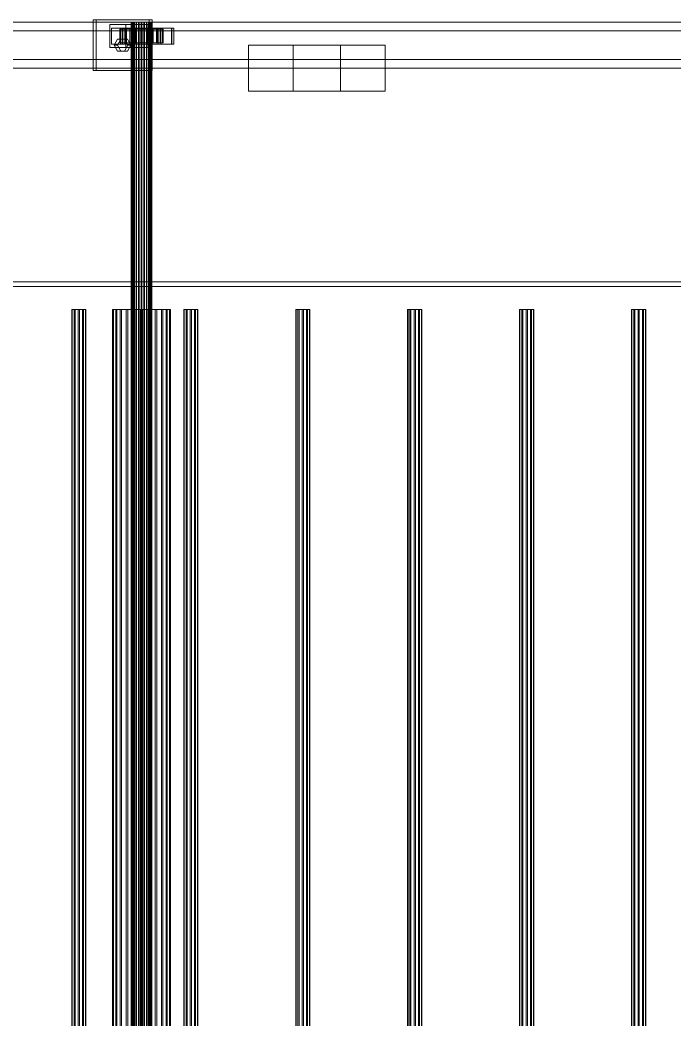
# Model space of a CAD drawing. Header units: millimetres. Extents: x -1970 to 59977, y -65068 to 6837.
# Drawn here: x 27949 to 28518, y -17368 to -16498 of the extents above; entities that cross this region are included whole.
import ezdxf

# ---------------------------------------------------------------- set-up
doc = ezdxf.new("R2010")
doc.units = ezdxf.units.MM
doc.layers.add('superior_C03', color=7, linetype='Continuous', lineweight=0)

msp = doc.modelspace()

# ---------------------------------------------------------------- linework, layer by layer
at = {"layer": 'superior_C03'}
for p, q in [((28613.383, -16500), (27444.035, -16500)), ((27453.018, -16500), (28622.366, -16500)), ((28689.188, -16500), (27498.73, -16500)), ((27506.119, -16500), (28696.577, -16500)), ((38691.362, -16500), (27582.557, -16500)), ((27583.456, -16500), (38692.26, -16500)), ((28061.155, -16498), (28012.432, -16498)), ((28012.432, -16498), (28012.432, -16542)), ((28015.127, -16498), (28012.432, -16498)), ((28015.127, -16542), (28015.127, -16498)), ((28015.127, -16498), (28063.85, -16498)), ((28046.538, -16502), (28027.049, -16502)), ((28027.049, -16502), (28027.049, -16522)), ((28041.062, -16502), (28027.049, -16502)), ((28041.062, -16522), (28041.062, -16502)), ((28041.062, -16502), (28060.552, -16502)), ((28046.019, -16500), (28045.63, -16500)), ((28045.63, -16500), (28045.855, -16500)), ((28045.63, -19500), (28045.63, -16500)), ((28045.855, -16500), (28046.677, -16500)), ((28045.855, -19500), (28045.855, -16500)), ((28046.994, -16500), (28046.019, -16500)), ((28046.019, -19500), (28046.019, -16500)), ((28046.538, -16522), (28046.538, -16502)), ((28046.538, -16502), (28060.552, -16502)), ((28046.677, -16500), (28048.04, -16500)), ((28046.677, -19500), (28046.677, -16500)), ((28048.489, -16500), (28046.994, -16500)), ((28046.994, -19500), (28046.994, -16500)), ((28048.04, -16500), (28049.853, -16500)), ((28048.04, -19500), (28048.04, -16500)), ((28050.403, -16500), (28048.489, -16500)), ((28048.489, -19500), (28048.489, -16500)), ((28049.853, -16500), (28051.99, -16500)), ((28049.853, -19500), (28049.853, -16500)), ((28052.604, -16500), (28050.403, -16500)), ((28050.403, -19500), (28050.403, -16500)), ((28051.99, -16500), (28054.307, -16500)), ((28051.99, -19500), (28051.99, -16500)), ((28054.942, -16500), (28052.604, -16500)), ((28052.604, -19500), (28052.604, -16500)), ((28054.307, -16500), (28056.646, -16500)), ((28054.307, -19500), (28054.307, -16500)), ((28057.259, -16500), (28054.942, -16500)), ((28054.942, -19500), (28054.942, -16500)), ((28056.646, -16500), (28058.847, -16500)), ((28056.646, -19500), (28056.646, -16500)), ((28059.397, -16500), (28057.259, -16500)), ((28057.259, -19500), (28057.259, -16500)), ((28058.847, -16500), (28060.76, -16500)), ((28058.847, -19500), (28058.847, -16500)), ((28061.209, -16500), (28059.397, -16500)), ((28059.397, -19500), (28059.397, -16500)), ((28060.552, -16502), (28060.552, -16522)), ((28060.76, -16500), (28062.255, -16500)), ((28060.76, -19500), (28060.76, -16500)), ((28061.155, -16542), (28061.155, -16498)), ((28061.155, -16498), (28063.85, -16498)), ((28062.573, -16500), (28061.209, -16500)), ((28061.209, -19500), (28061.209, -16500)), ((28062.255, -16500), (28063.23, -16500)), ((28062.255, -19500), (28062.255, -16500)), ((28063.395, -16500), (28062.573, -16500)), ((28062.573, -19500), (28062.573, -16500)), ((28063.23, -16500), (28063.619, -16500)), ((28063.23, -19500), (28063.23, -16500)), ((28063.619, -16500), (28063.395, -16500)), ((28063.395, -16500), (28063.395, -19500)), ((28063.619, -19500), (28063.619, -16500)), ((28063.85, -16498), (28063.85, -16542)), ((28611.704, -16507.5), (27496.255, -16507.5)), ((27508.594, -16507.5), (28624.044, -16507.5)), ((28040.164, -16505), (28028.471, -16505)), ((28028.471, -16505), (28028.471, -16519)), ((28037.903, -16505), (28028.471, -16505)), ((28036.457, -16506), (28035.637, -16506)), ((28035.637, -16506), (28045.63, -16506)), ((28035.637, -16518), (28035.637, -16506)), ((28035.637, -16506), (28036.11, -16506)), ((28036.11, -16506), (28045.855, -16506)), ((28036.11, -16518), (28036.11, -16506)), ((28036.11, -16506), (28037.845, -16506)), ((28081.08, -16505), (28036.255, -16505)), ((28036.255, -16505), (28036.255, -16519)), ((28038.051, -16505), (28036.255, -16505)), ((28038.516, -16506), (28036.457, -16506)), ((28036.457, -16506), (28046.019, -16506)), ((28036.457, -16518), (28036.457, -16506)), ((28037.845, -16506), (28046.677, -16506)), ((28037.845, -16518), (28037.845, -16506)), ((28037.845, -16506), (28040.724, -16506)), ((28037.903, -16519), (28037.903, -16505)), ((28037.903, -16505), (28049.596, -16505)), ((28038.051, -16519), (28038.051, -16505)), ((28038.051, -16505), (28082.876, -16505)), ((28041.672, -16506), (28038.516, -16506)), ((28038.516, -16506), (28046.994, -16506)), ((28038.516, -16518), (28038.516, -16506)), ((28040.164, -16519), (28040.164, -16505)), ((28040.164, -16505), (28049.596, -16505)), ((28040.724, -16506), (28048.04, -16506)), ((28040.724, -16518), (28040.724, -16506)), ((28040.724, -16506), (28044.55, -16506)), ((28045.711, -16506), (28041.672, -16506)), ((28041.672, -16506), (28048.489, -16506)), ((28041.672, -16518), (28041.672, -16506)), ((28044.55, -16506), (28049.853, -16506)), ((28044.55, -16518), (28044.55, -16506)), ((28044.55, -16506), (28049.063, -16506)), ((28045.63, -16506), (28046.019, -16506)), ((28045.63, -16506), (28045.63, -16518)), ((28045.855, -16506), (28045.63, -16506)), ((28050.358, -16506), (28045.711, -16506)), ((28045.711, -16506), (28050.403, -16506)), ((28045.711, -16518), (28045.711, -16506)), ((28045.855, -16506), (28045.855, -16518)), ((28046.677, -16506), (28045.855, -16506)), ((28046.019, -16506), (28046.994, -16506)), ((28046.019, -16506), (28046.019, -16518)), ((28046.677, -16506), (28046.677, -16518)), ((28048.04, -16506), (28046.677, -16506)), ((28046.994, -16506), (28048.489, -16506)), ((28046.994, -16506), (28046.994, -16518)), ((28048.04, -16506), (28048.04, -16518)), ((28049.853, -16506), (28048.04, -16506)), ((28048.489, -16506), (28050.403, -16506)), ((28048.489, -16506), (28048.489, -16518)), ((28049.063, -16506), (28051.99, -16506)), ((28049.063, -16518), (28049.063, -16506)), ((28049.063, -16506), (28053.954, -16506)), ((28049.596, -16505), (28049.596, -16519)), ((28049.853, -16506), (28049.853, -16518)), ((28051.99, -16506), (28049.853, -16506)), ((28055.295, -16506), (28050.358, -16506)), ((28050.358, -16506), (28052.604, -16506)), ((28050.358, -16518), (28050.358, -16506)), ((28050.403, -16506), (28052.604, -16506)), ((28050.403, -16506), (28050.403, -16518)), ((28051.99, -16506), (28051.99, -16518)), ((28054.307, -16506), (28051.99, -16506)), ((28052.604, -16506), (28054.942, -16506)), ((28052.604, -16506), (28052.604, -16518)), ((28053.954, -16506), (28054.307, -16506)), ((28053.954, -16518), (28053.954, -16506)), ((28053.954, -16506), (28058.892, -16506)), ((28054.307, -16506), (28054.307, -16518)), ((28056.646, -16506), (28054.307, -16506)), ((28055.295, -16506), (28054.942, -16506)), ((28054.942, -16506), (28057.259, -16506)), ((28054.942, -16506), (28054.942, -16518)), ((28060.187, -16506), (28055.295, -16506)), ((28055.295, -16518), (28055.295, -16506)), ((28058.892, -16506), (28056.646, -16506)), ((28056.646, -16506), (28056.646, -16518)), ((28058.847, -16506), (28056.646, -16506)), ((28060.187, -16506), (28057.259, -16506)), ((28057.259, -16506), (28059.397, -16506)), ((28057.259, -16506), (28057.259, -16518)), ((28063.538, -16506), (28058.847, -16506)), ((28058.847, -16506), (28058.847, -16518)), ((28060.76, -16506), (28058.847, -16506)), ((28058.892, -16518), (28058.892, -16506)), ((28058.892, -16506), (28063.538, -16506)), ((28064.699, -16506), (28059.397, -16506)), ((28059.397, -16506), (28061.209, -16506)), ((28059.397, -16506), (28059.397, -16518)), ((28071.347, -16505), (28059.653, -16505)), ((28059.653, -16505), (28059.653, -16519)), ((28069.085, -16505), (28059.653, -16505)), ((28064.699, -16506), (28060.187, -16506)), ((28060.187, -16518), (28060.187, -16506)), ((28067.577, -16506), (28060.76, -16506)), ((28060.76, -16506), (28060.76, -16518)), ((28062.255, -16506), (28060.76, -16506)), ((28068.525, -16506), (28061.209, -16506)), ((28061.209, -16506), (28062.573, -16506)), ((28061.209, -16506), (28061.209, -16518)), ((28070.734, -16506), (28062.255, -16506)), ((28062.255, -16506), (28062.255, -16518)), ((28063.23, -16506), (28062.255, -16506)), ((28071.404, -16506), (28062.573, -16506)), ((28062.573, -16506), (28063.395, -16506)), ((28062.573, -16506), (28062.573, -16518)), ((28072.792, -16506), (28063.23, -16506)), ((28063.23, -16506), (28063.23, -16518)), ((28063.619, -16506), (28063.23, -16506)), ((28063.395, -16506), (28073.139, -16506)), ((28063.395, -16518), (28063.395, -16506)), ((28063.395, -16506), (28063.619, -16506)), ((28063.538, -16518), (28063.538, -16506)), ((28063.538, -16506), (28067.577, -16506)), ((28073.613, -16506), (28063.619, -16506)), ((28063.619, -16506), (28063.619, -16518)), ((28068.525, -16506), (28064.699, -16506)), ((28064.699, -16518), (28064.699, -16506)), ((28067.577, -16518), (28067.577, -16506)), ((28067.577, -16506), (28070.734, -16506)), ((28071.404, -16506), (28068.525, -16506)), ((28068.525, -16518), (28068.525, -16506)), ((28069.085, -16519), (28069.085, -16505)), ((28069.085, -16505), (28080.779, -16505)), ((28070.734, -16518), (28070.734, -16506)), ((28070.734, -16506), (28072.792, -16506)), ((28071.347, -16519), (28071.347, -16505)), ((28071.347, -16505), (28080.779, -16505)), ((28073.139, -16506), (28071.404, -16506)), ((28071.404, -16518), (28071.404, -16506)), ((28072.792, -16518), (28072.792, -16506)), ((28072.792, -16506), (28073.613, -16506)), ((28073.139, -16506), (28073.139, -16518)), ((28073.613, -16506), (28073.139, -16506)), ((28073.613, -16518), (28073.613, -16506)), ((28080.779, -16505), (28080.779, -16519)), ((28081.08, -16519), (28081.08, -16505)), ((28081.08, -16505), (28082.876, -16505)), ((28082.876, -16505), (28082.876, -16519)), ((28028.471, -16519), (28040.164, -16519)), ((28028.471, -16519), (28037.903, -16519)), ((28030.947, -16520), (28033.87, -16514.804)), ((28036.565, -16514.804), (28033.642, -16520)), ((28033.87, -16514.804), (28039.717, -16514.804)), ((28036.565, -16514.804), (28033.87, -16514.804)), ((28045.63, -16518), (28035.637, -16518)), ((28035.637, -16518), (28036.457, -16518)), ((28036.11, -16518), (28035.637, -16518)), ((28045.855, -16518), (28036.11, -16518)), ((28037.845, -16518), (28036.11, -16518)), ((28036.255, -16519), (28081.08, -16519)), ((28036.255, -16519), (28038.051, -16519)), ((28046.019, -16518), (28036.457, -16518)), ((28036.457, -16518), (28038.516, -16518)), ((28042.412, -16514.804), (28036.565, -16514.804)), ((28046.677, -16518), (28037.845, -16518)), ((28040.724, -16518), (28037.845, -16518)), ((28049.596, -16519), (28037.903, -16519)), ((28082.876, -16519), (28038.051, -16519)), ((28046.994, -16518), (28038.516, -16518)), ((28038.516, -16518), (28041.672, -16518)), ((28039.717, -16514.804), (28042.64, -16520)), ((28042.412, -16514.804), (28039.717, -16514.804)), ((28049.596, -16519), (28040.164, -16519)), ((28048.04, -16518), (28040.724, -16518)), ((28044.55, -16518), (28040.724, -16518)), ((28048.489, -16518), (28041.672, -16518)), ((28041.672, -16518), (28045.711, -16518)), ((28045.335, -16520), (28042.412, -16514.804)), ((28049.853, -16518), (28044.55, -16518)), ((28049.063, -16518), (28044.55, -16518)), ((28046.019, -16518), (28045.63, -16518)), ((28045.63, -16518), (28045.855, -16518)), ((28050.403, -16518), (28045.711, -16518)), ((28045.711, -16518), (28050.358, -16518)), ((28045.855, -16518), (28046.677, -16518)), ((28046.994, -16518), (28046.019, -16518)), ((28046.677, -16518), (28048.04, -16518)), ((28048.489, -16518), (28046.994, -16518)), ((28048.04, -16518), (28049.853, -16518)), ((28050.403, -16518), (28048.489, -16518)), ((28051.99, -16518), (28049.063, -16518)), ((28053.954, -16518), (28049.063, -16518)), ((28049.853, -16518), (28051.99, -16518)), ((28052.604, -16518), (28050.358, -16518)), ((28050.358, -16518), (28055.295, -16518)), ((28052.604, -16518), (28050.403, -16518)), ((28051.99, -16518), (28054.307, -16518)), ((28054.942, -16518), (28052.604, -16518)), ((28054.307, -16518), (28053.954, -16518)), ((28058.892, -16518), (28053.954, -16518)), ((28054.307, -16518), (28056.646, -16518)), ((28057.259, -16518), (28054.942, -16518)), ((28054.942, -16518), (28055.295, -16518)), ((28055.295, -16518), (28060.187, -16518)), ((28056.646, -16518), (28058.892, -16518)), ((28056.646, -16518), (28058.847, -16518)), ((28059.397, -16518), (28057.259, -16518)), ((28057.259, -16518), (28060.187, -16518)), ((28058.847, -16518), (28063.538, -16518)), ((28058.847, -16518), (28060.76, -16518)), ((28063.538, -16518), (28058.892, -16518)), ((28061.209, -16518), (28059.397, -16518)), ((28059.397, -16518), (28064.699, -16518)), ((28059.653, -16519), (28071.347, -16519)), ((28059.653, -16519), (28069.085, -16519)), ((28060.187, -16518), (28064.699, -16518)), ((28060.76, -16518), (28067.577, -16518)), ((28060.76, -16518), (28062.255, -16518)), ((28062.573, -16518), (28061.209, -16518)), ((28061.209, -16518), (28068.525, -16518)), ((28062.255, -16518), (28070.734, -16518)), ((28062.255, -16518), (28063.23, -16518)), ((28063.395, -16518), (28062.573, -16518)), ((28062.573, -16518), (28071.404, -16518)), ((28063.23, -16518), (28072.792, -16518)), ((28063.23, -16518), (28063.619, -16518)), ((28073.139, -16518), (28063.395, -16518)), ((28063.619, -16518), (28063.395, -16518)), ((28067.577, -16518), (28063.538, -16518)), ((28063.619, -16518), (28073.613, -16518)), ((28064.699, -16518), (28068.525, -16518)), ((28070.734, -16518), (28067.577, -16518)), ((28068.525, -16518), (28071.404, -16518)), ((28080.779, -16519), (28069.085, -16519)), ((28072.792, -16518), (28070.734, -16518)), ((28080.779, -16519), (28071.347, -16519)), ((28071.404, -16518), (28073.139, -16518)), ((28073.613, -16518), (28072.792, -16518)), ((28073.139, -16518), (28073.613, -16518)), ((28082.876, -16519), (28081.08, -16519)), ((28027.049, -16522), (28046.538, -16522)), ((28027.049, -16522), (28041.062, -16522)), ((28033.87, -16525.196), (28030.947, -16520)), ((28030.947, -16520), (28033.642, -16520)), ((28033.642, -16520), (28036.565, -16525.196)), ((28039.717, -16525.196), (28033.87, -16525.196)), ((28036.565, -16525.196), (28033.87, -16525.196)), ((28036.565, -16525.196), (28042.412, -16525.196)), ((28042.64, -16520), (28039.717, -16525.196)), ((28042.412, -16525.196), (28039.717, -16525.196)), ((28060.552, -16522), (28041.062, -16522)), ((28042.412, -16525.196), (28045.335, -16520)), ((28045.335, -16520), (28042.64, -16520)), ((28060.552, -16522), (28046.538, -16522)), ((28186.72, -16520), (28147.742, -16520)), ((28147.742, -16520), (28147.742, -16560)), ((28227.691, -16520), (28147.742, -16520)), ((28186.72, -16560), (28186.72, -16520)), ((28186.72, -16520), (28266.67, -16520)), ((28227.691, -16560), (28227.691, -16520)), ((28227.691, -16520), (28266.67, -16520)), ((28266.67, -16520), (28266.67, -16560)), ((27496.255, -16532.5), (28611.704, -16532.5)), ((27508.594, -16532.5), (28624.044, -16532.5)), ((27444.035, -16540), (28613.383, -16540)), ((27453.018, -16540), (28622.366, -16540)), ((27498.73, -16540), (28689.188, -16540)), ((27506.119, -16540), (28696.577, -16540)), ((28012.432, -16542), (28061.155, -16542)), ((28012.432, -16542), (28015.127, -16542)), ((28063.85, -16542), (28015.127, -16542)), ((28063.85, -16542), (28061.155, -16542)), ((28147.742, -16560), (28186.72, -16560)), ((28147.742, -16560), (28227.691, -16560)), ((28266.67, -16560), (28186.72, -16560)), ((28266.67, -16560), (28227.691, -16560)), ((27582.557, -16726), (38691.362, -16726)), ((38720.557, -16726), (27611.752, -16726)), ((38691.362, -16730), (27582.557, -16730)), ((38692.26, -16730), (27583.456, -16730)), ((27611.752, -16730), (38720.557, -16730)), ((27995.941, -16750), (27993.921, -16750)), ((27993.921, -16750), (27994.265, -16750)), ((27993.921, -16750), (27993.921, -19250)), ((27994.265, -16750), (27996.84, -16750)), ((27994.265, -16750), (27994.265, -19250)), ((27999.553, -16750), (27995.941, -16750)), ((27995.941, -16750), (27995.941, -19250)), ((27996.84, -16750), (28000.665, -16750)), ((27996.84, -16750), (27996.84, -19250)), ((28003.377, -16750), (27999.553, -16750)), ((27999.553, -16750), (27999.553, -19250)), ((28000.665, -16750), (28004.277, -16750)), ((28000.665, -16750), (28000.665, -19250)), ((28005.953, -16750), (28003.377, -16750)), ((28003.377, -16750), (28003.377, -19250)), ((28004.277, -16750), (28006.297, -16750)), ((28004.277, -16750), (28004.277, -19250)), ((28006.297, -16750), (28005.953, -16750)), ((28005.953, -16750), (28005.953, -19250)), ((28006.297, -19250), (28006.297, -16750)), ((28030.337, -16750), (28029.241, -16750)), ((28029.241, -16750), (28029.874, -16750)), ((28029.241, -19250), (28029.241, -16750)), ((28029.874, -16750), (28032.193, -16750)), ((28029.874, -19250), (28029.874, -16750)), ((28033.09, -16750), (28030.337, -16750)), ((28030.337, -19250), (28030.337, -16750)), ((28032.193, -16750), (28036.042, -16750)), ((28032.193, -19250), (28032.193, -16750)), ((28037.309, -16750), (28033.09, -16750)), ((28033.09, -19250), (28033.09, -16750)), ((28036.042, -16750), (28041.157, -16750)), ((28036.042, -19250), (28036.042, -16750)), ((28042.709, -16750), (28037.309, -16750)), ((28037.309, -19250), (28037.309, -16750)), ((28041.157, -16750), (28047.189, -16750)), ((28041.157, -19250), (28041.157, -16750)), ((28048.921, -16750), (28042.709, -16750)), ((28042.709, -19250), (28042.709, -16750)), ((28047.189, -16750), (28053.729, -16750)), ((28047.189, -19250), (28047.189, -16750)), ((28055.521, -16750), (28048.921, -16750)), ((28048.921, -19250), (28048.921, -16750)), ((28053.729, -16750), (28060.329, -16750)), ((28053.729, -19250), (28053.729, -16750)), ((28062.06, -16750), (28055.521, -16750)), ((28055.521, -19250), (28055.521, -16750)), ((28060.329, -16750), (28066.541, -16750)), ((28060.329, -19250), (28060.329, -16750)), ((28068.093, -16750), (28062.06, -16750)), ((28062.06, -19250), (28062.06, -16750)), ((28066.541, -16750), (28071.94, -16750)), ((28066.541, -19250), (28066.541, -16750)), ((28073.208, -16750), (28068.093, -16750)), ((28068.093, -19250), (28068.093, -16750)), ((28071.94, -16750), (28076.16, -16750)), ((28071.94, -19250), (28071.94, -16750)), ((28077.056, -16750), (28073.208, -16750)), ((28073.208, -19250), (28073.208, -16750)), ((28076.16, -16750), (28078.912, -16750)), ((28076.16, -19250), (28076.16, -16750)), ((28079.376, -16750), (28077.056, -16750)), ((28077.056, -19250), (28077.056, -16750)), ((28078.912, -16750), (28080.009, -16750)), ((28078.912, -19250), (28078.912, -16750)), ((28080.009, -16750), (28079.376, -16750)), ((28079.376, -16750), (28079.376, -19250)), ((28080.009, -19250), (28080.009, -16750)), ((28093.387, -16750), (28091.367, -16750)), ((28091.367, -16750), (28091.71, -16750)), ((28091.367, -16750), (28091.367, -19250)), ((28091.71, -16750), (28094.286, -16750)), ((28091.71, -16750), (28091.71, -19250)), ((28096.999, -16750), (28093.387, -16750)), ((28093.387, -16750), (28093.387, -19250)), ((28094.286, -16750), (28098.11, -16750)), ((28094.286, -16750), (28094.286, -19250)), ((28100.823, -16750), (28096.999, -16750)), ((28096.999, -16750), (28096.999, -19250)), ((28098.11, -16750), (28101.722, -16750)), ((28098.11, -16750), (28098.11, -19250)), ((28103.399, -16750), (28100.823, -16750)), ((28100.823, -16750), (28100.823, -19250)), ((28101.722, -16750), (28103.742, -16750)), ((28101.722, -16750), (28101.722, -19250)), ((28103.742, -16750), (28103.399, -16750)), ((28103.399, -16750), (28103.399, -19250)), ((28103.742, -19250), (28103.742, -16750)), ((28190.832, -16750), (28188.812, -16750)), ((28188.812, -16750), (28189.156, -16750)), ((28188.812, -16750), (28188.812, -19250)), ((28189.156, -16750), (28191.732, -16750)), ((28189.156, -16750), (28189.156, -19250)), ((28194.444, -16750), (28190.832, -16750)), ((28190.832, -16750), (28190.832, -19250)), ((28191.732, -16750), (28195.556, -16750)), ((28191.732, -16750), (28191.732, -19250)), ((28198.269, -16750), (28194.444, -16750)), ((28194.444, -16750), (28194.444, -19250)), ((28195.556, -16750), (28199.168, -16750)), ((28195.556, -16750), (28195.556, -19250)), ((28200.844, -16750), (28198.269, -16750)), ((28198.269, -16750), (28198.269, -19250)), ((28199.168, -16750), (28201.188, -16750)), ((28199.168, -16750), (28199.168, -19250)), ((28201.188, -16750), (28200.844, -16750)), ((28200.844, -16750), (28200.844, -19250)), ((28201.188, -19250), (28201.188, -16750)), ((28288.278, -16750), (28286.258, -16750)), ((28286.258, -16750), (28286.602, -16750)), ((28286.258, -16750), (28286.258, -19250)), ((28286.602, -16750), (28289.177, -16750)), ((28286.602, -16750), (28286.602, -19250)), ((28291.89, -16750), (28288.278, -16750)), ((28288.278, -16750), (28288.278, -19250)), ((28289.177, -16750), (28293.002, -16750)), ((28289.177, -16750), (28289.177, -19250)), ((28295.714, -16750), (28291.89, -16750)), ((28291.89, -16750), (28291.89, -19250)), ((28293.002, -16750), (28296.614, -16750)), ((28293.002, -16750), (28293.002, -19250)), ((28298.29, -16750), (28295.714, -16750)), ((28295.714, -16750), (28295.714, -19250)), ((28296.614, -16750), (28298.634, -16750)), ((28296.614, -16750), (28296.614, -19250)), ((28298.634, -16750), (28298.29, -16750)), ((28298.29, -16750), (28298.29, -19250)), ((28298.634, -19250), (28298.634, -16750)), ((28385.724, -16750), (28383.704, -16750)), ((28383.704, -16750), (28384.047, -16750)), ((28383.704, -16750), (28383.704, -19250)), ((28384.047, -16750), (28386.623, -16750)), ((28384.047, -16750), (28384.047, -19250)), ((28389.336, -16750), (28385.724, -16750)), ((28385.724, -16750), (28385.724, -19250)), ((28386.623, -16750), (28390.447, -16750)), ((28386.623, -16750), (28386.623, -19250)), ((28393.16, -16750), (28389.336, -16750)), ((28389.336, -16750), (28389.336, -19250)), ((28390.447, -16750), (28394.059, -16750)), ((28390.447, -16750), (28390.447, -19250)), ((28395.736, -16750), (28393.16, -16750)), ((28393.16, -16750), (28393.16, -19250)), ((28394.059, -16750), (28396.079, -16750)), ((28394.059, -16750), (28394.059, -19250)), ((28396.079, -16750), (28395.736, -16750)), ((28395.736, -16750), (28395.736, -19250)), ((28396.079, -19250), (28396.079, -16750)), ((28483.169, -16750), (28481.149, -16750)), ((28481.149, -16750), (28481.493, -16750)), ((28481.149, -16750), (28481.149, -19250)), ((28481.493, -16750), (28484.069, -16750)), ((28481.493, -16750), (28481.493, -19250)), ((28486.781, -16750), (28483.169, -16750)), ((28483.169, -16750), (28483.169, -19250)), ((28484.069, -16750), (28487.893, -16750)), ((28484.069, -16750), (28484.069, -19250)), ((28490.606, -16750), (28486.781, -16750)), ((28486.781, -16750), (28486.781, -19250)), ((28487.893, -16750), (28491.505, -16750)), ((28487.893, -16750), (28487.893, -19250)), ((28493.181, -16750), (28490.606, -16750)), ((28490.606, -16750), (28490.606, -19250)), ((28491.505, -16750), (28493.525, -16750)), ((28491.505, -16750), (28491.505, -19250)), ((28493.525, -16750), (28493.181, -16750)), ((28493.181, -16750), (28493.181, -19250)), ((28493.525, -19250), (28493.525, -16750))]:
    msp.add_line(p, q, dxfattribs=at)

doc.saveas('drawing.dxf')
